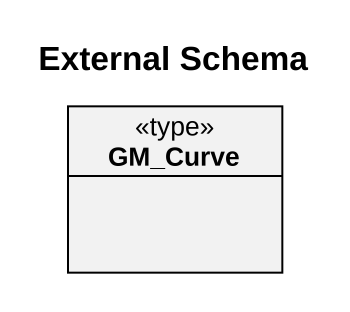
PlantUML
@startuml
title External Schema
hide circle
hide empty members
class GM_Curve <<type>>
@enduml
